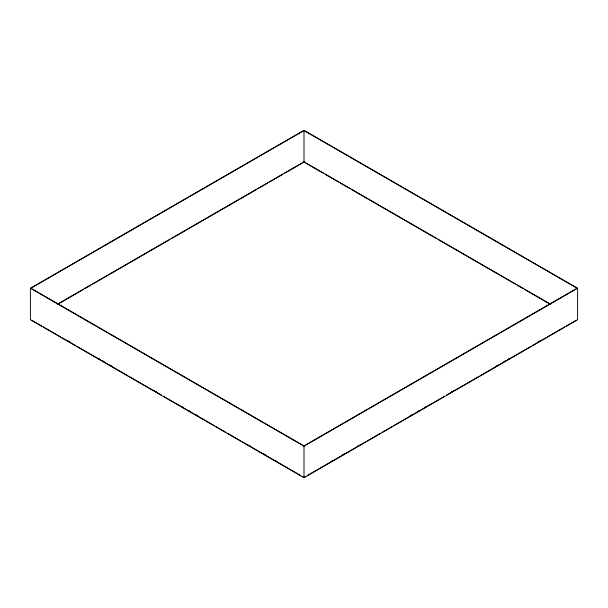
<?xml version="1.0" encoding="UTF-8"?>
<svg xmlns="http://www.w3.org/2000/svg" width="608" height="608" viewBox="0 0 608 608"><rect width="100%" height="100%" fill="white"/><g stroke="black" fill="none" stroke-linecap="round" stroke-linejoin="round"><path stroke-width="0.91" d="M30.4 288.238L304 130.272L577.6 288.238L577.6 319.762L304 477.728L30.4 319.762L30.4 288.238L304 446.196L577.6 288.238M304 130.591L30.947 288.238L304 445.884L577.053 288.238L304 130.591L304 162.116L284.263 173.516M57.266 304.258L304 161.804L550.734 304.258M58.087 304.099L83.585 289.378M85.226 288.428L90.987 285.099M92.629 284.149L169.944 239.514M171.585 238.564L256.295 189.658M257.944 188.708L267.809 183.008M269.458 182.066L282.614 174.466M331.14 461.426L332.789 460.476M342.654 454.776L344.303 453.826M357.458 446.234L359.108 445.284M410.096 415.842L411.738 414.892M417.498 411.57L419.14 410.62M424.901 407.292L426.542 406.342M451.22 392.099L453.69 390.678M496.455 365.986L498.096 365.036M503.857 361.707L505.499 360.757M507.969 359.336L509.61 358.386M537.578 342.243L540.041 340.814M305.642 476.459L304 477.409L302.358 476.459M307.291 475.509L365.682 441.796M367.331 440.846L380.486 433.253M382.136 432.303L392 426.603M393.65 425.653L444.638 396.211M446.287 395.261L478.359 376.747M480.008 375.797L530.997 346.355M532.638 345.405L545.802 337.812M547.443 336.862L564.718 326.891M566.36 325.941L576.232 320.241M304 162.116L323.737 173.516M325.386 174.466L338.542 182.066M340.191 183.008L350.056 188.708M351.705 189.658L436.415 238.564M438.056 239.514L515.371 284.149M517.013 285.099L522.774 288.428M524.415 289.378L549.913 304.099M67.959 340.814L70.422 342.243M98.39 358.386L100.031 359.336M102.501 360.757L104.143 361.707M109.904 365.036L111.545 365.986M154.31 390.678L156.78 392.099M181.458 406.342L183.099 407.292M188.86 410.62L190.502 411.57M196.262 414.892L197.904 415.842M248.892 445.284L250.542 446.234M263.697 453.826L265.346 454.776M275.211 460.476L276.86 461.426M31.768 320.241L41.64 325.941M43.282 326.891L60.557 336.862M62.198 337.812L75.362 345.405M77.003 346.355L127.992 375.797M129.641 376.747L161.713 395.261M163.362 396.211L214.35 425.653M216 426.603L225.864 432.303M227.514 433.253L240.669 440.846M242.318 441.796L300.709 475.509M304 446.196L304 477.728"/></g></svg>
